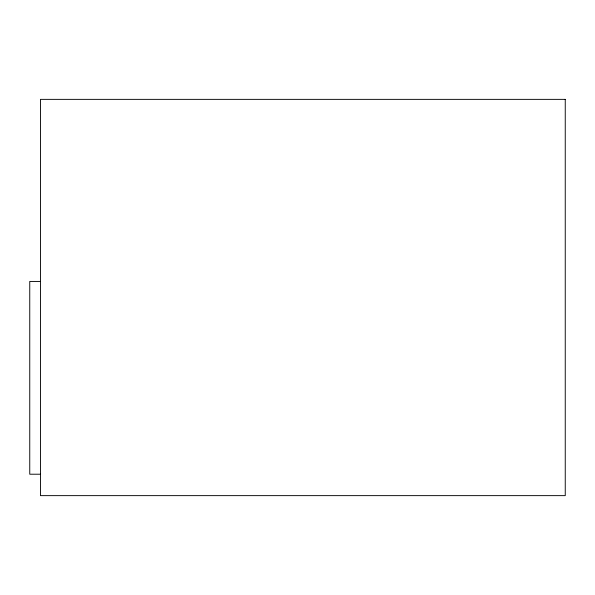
<?xml version="1.0" encoding="UTF-8"?>
<svg xmlns="http://www.w3.org/2000/svg" width="595" height="595" viewBox="0 0 595 595"><rect width="100%" height="100%" fill="white"/><g stroke="black" fill="none" stroke-linecap="round" stroke-linejoin="round"><path stroke-width="0.89" d="M40.46 281.435L29.75 281.435L29.75 474.215L40.46 474.215M565.25 99.365L40.46 99.365L40.46 495.635L565.25 495.635L565.25 99.365"/></g></svg>
